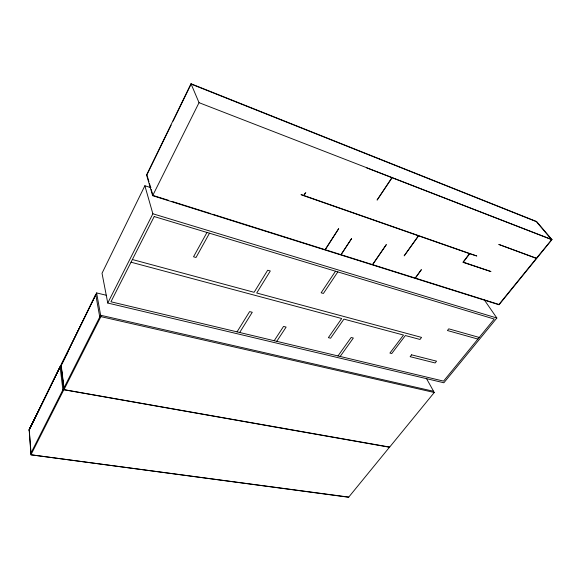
<?xml version="1.0" encoding="UTF-8"?>
<svg xmlns="http://www.w3.org/2000/svg" width="581" height="581" viewBox="0 0 581 581"><rect width="100%" height="100%" fill="white"/><g stroke="black" fill="none" stroke-linecap="round" stroke-linejoin="round"><path stroke-width="0.87" d="M190.996 83.751L146.572 174.968L152.65 195.688L499.057 304.778L551.95 239.597L536.626 221.543L190.996 83.751L199.036 102.67L551.95 239.597M168.272 130.979L146.906 174.83L148.925 181.693M168.381 130.761L171.126 125.126M173.087 121.102L191.12 84.085L269.337 115.249M29.181 430.042L60.104 366.756L62.871 389.851M150.915 187.685L144.865 185.746L102.024 273.259L107.761 303.035L443.869 382.777L496.857 318.025L483.995 299.426M61.179 365.362L95.756 294.654L99.75 317.008M60.104 366.756L29.907 428.168L34.591 419.359M29.079 430.252L60.867 365.209L63.83 389.72L30.953 454.792L348.615 497.249L389.415 447.305M29.05 429.867L60.119 366.872M106.301 295.264L96.606 292.918L61.985 363.321L65.37 356.916M95.771 294.763L61.02 365.217L63.983 389.655L389.677 447.072M61.07 365.594L68.318 351.2M152.65 195.688L199.036 102.67M30.844 453.333L63.656 388.29M63.808 388.224L100.636 315.251L433.593 391.296M63.983 389.655L100.891 316.638L96.606 292.918M107.761 303.035L152.876 213.779L144.865 185.746M66.219 355.318L67.062 353.713M29.9 428.052L34.577 419.242M206.974 232.458L193.531 256.787L196.029 257.492L209.487 233.213M305.127 193.175L303.747 195.448L301.183 194.548M305.795 192.493L303.95 195.521L476.783 255.989L469.709 253.723L463.333 262.14L490.96 271.559L462.904 262.307L469.477 253.643L418.596 235.85L404.165 255.865L418.422 235.792L301.111 194.766M237.048 331.86L249.612 311.605L252.263 312.28L239.684 332.492M274.188 340.72L283.543 326.428L286.121 327.074L276.759 341.33M335.52 271.211L321.126 292.802L323.414 293.449L337.822 271.908M337.975 355.935L351.156 337.488L353.342 338.04L340.154 356.458M426.657 378.848L434.261 392.495L389.531 447.247L63.83 389.72M551.848 239.474L536.445 258.225L498.788 244.434L536.314 258.392L498.941 304.459L415.357 278.11L421.385 269.635L415.219 278.074L372.675 264.66L386.343 244.572L372.501 264.609L341.12 254.718L351.621 238.53L340.938 254.66L325.273 249.721L338.694 228.653L325.084 249.663L212.639 214.222M348.753 497.089L30.953 454.792L29.152 429.657M100.891 316.638L434.261 392.495M131.023 262.205L341.686 318.519L328.367 337.655L330.596 338.215L343.923 319.122L403.505 335.048L389.909 353.066L391.754 353.531L405.356 335.542L419.998 339.457L421.574 337.408L256.715 293.006L270.303 270.978L267.681 270.223L254.115 292.308L132.388 259.525M477.894 339.072L447.428 330.524L448.757 328.831L479.231 337.438M152.876 213.779L496.857 318.025M168.526 200.322L152.956 195.412L151.191 189.413M171.983 201.411L210.91 213.677M366.604 167.844L391.921 177.663L377.076 200.089L392.11 177.735L551.565 239.583L536.357 221.651L379.473 159.136M269.555 115.336L379.291 159.063M149.426 183.407L150.69 187.699M61.136 364.984L64.012 387.832M29.253 429.904L31.018 452.984M154.197 216.546L110.942 301.779L443.55 381.121L494.242 319.063L154.197 216.546M411.559 354.831L410.128 356.676L435.125 362.965L436.563 361.164L411.559 354.831"/></g></svg>
